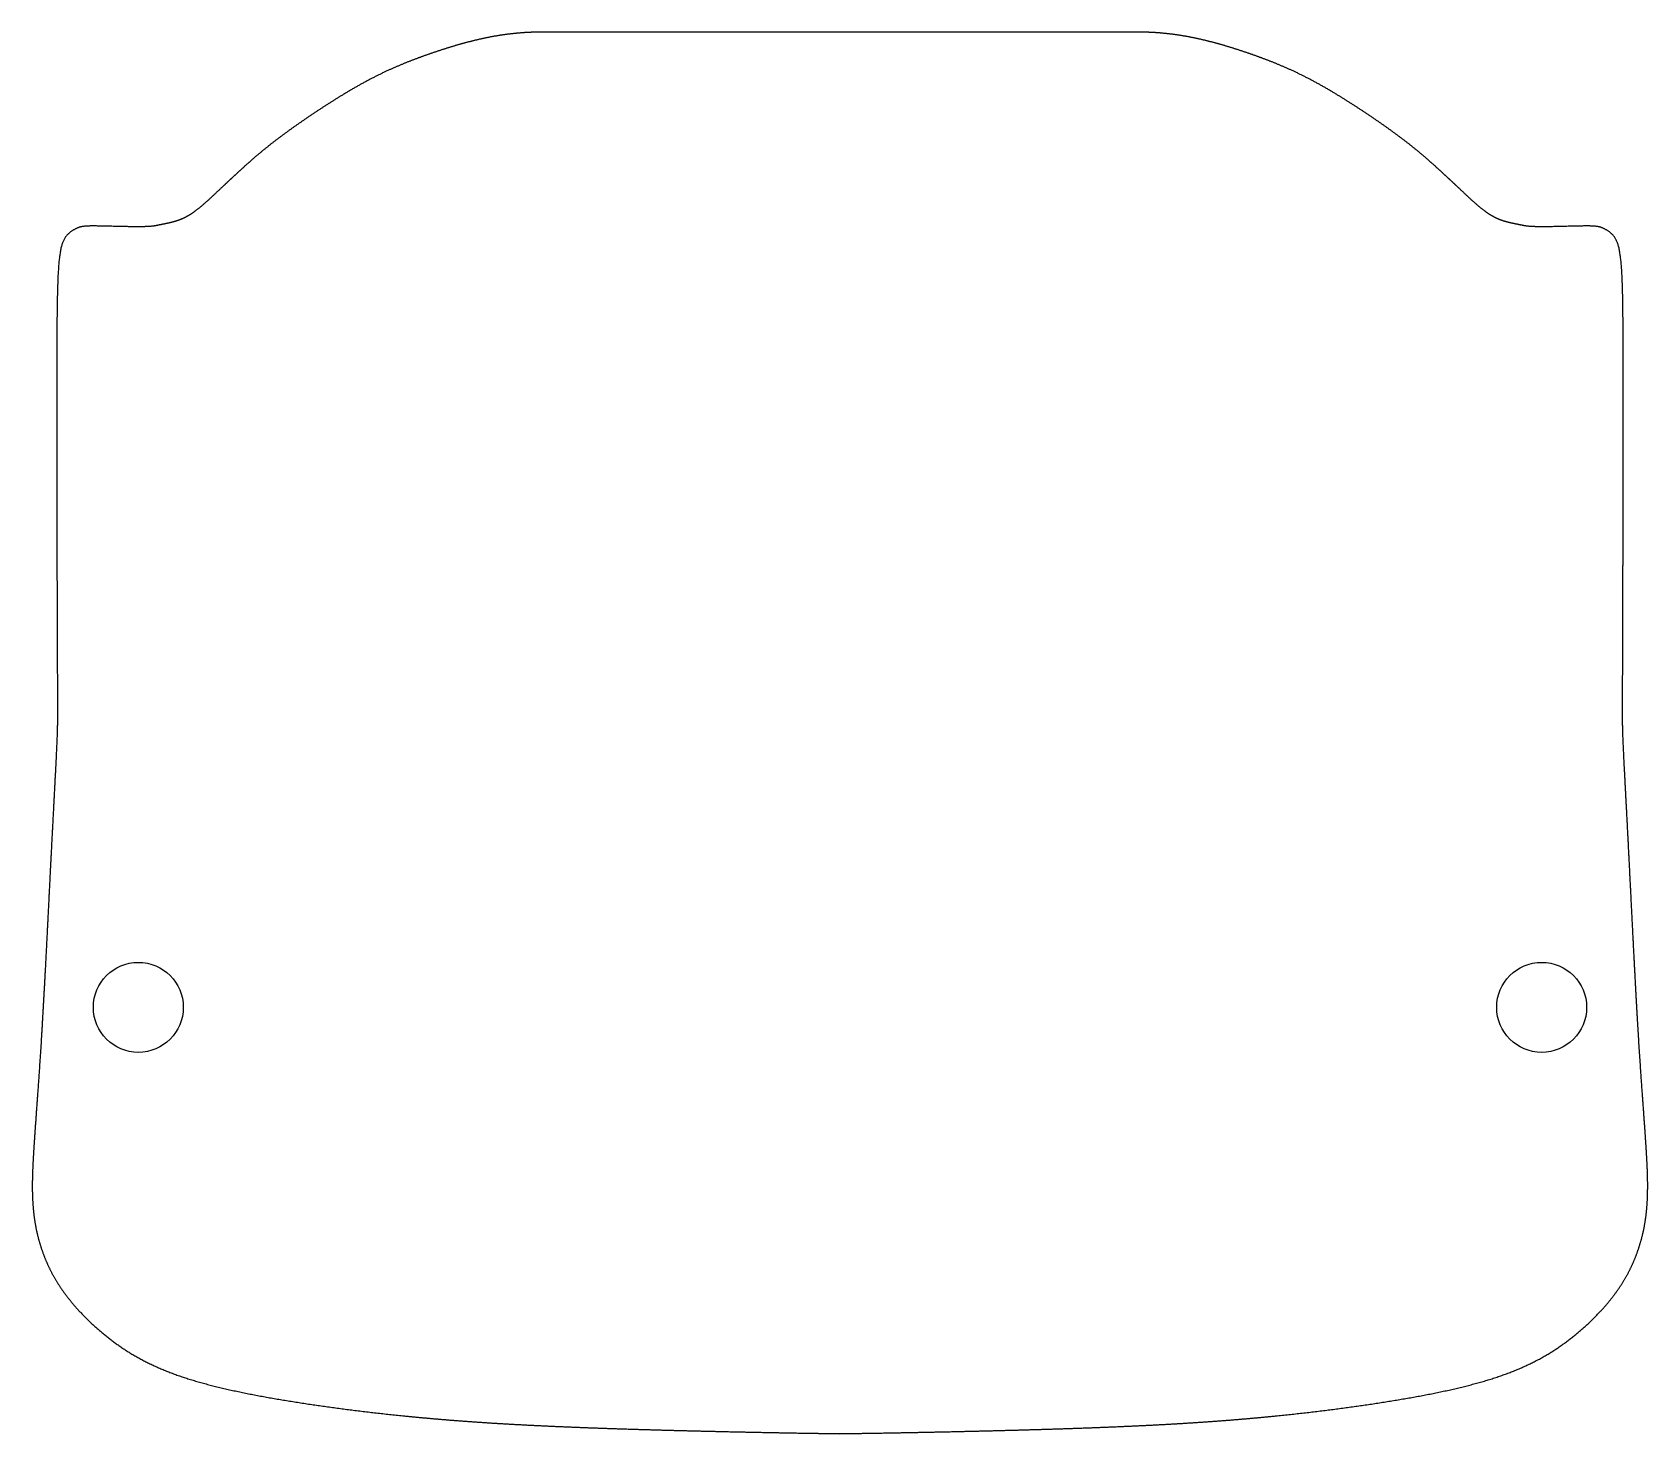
# Model space of a CAD drawing. Header units: millimetres. Extents: x -362 to -110, y -218 to 0.
import ezdxf

# ---------------------------------------------------------------- set-up
doc = ezdxf.new("R2010")
doc.units = ezdxf.units.MM
doc.layers.get('0').update_dxf_attribs({"linetype": 'CONTINUOUS'})

msp = doc.modelspace()

# ---------------------------------------------------------------- linework, layer by layer
msp.add_line((-188.19, 0), (-284.22, 0))
for centre in [(-345.43, -151.7), (-126.98, -151.7)]:
    msp.add_circle(centre, 7)
for points in [[(-284.22, 0), (-284.61, -0.01), (-285.4, -0.05), (-286.58, -0.14), (-288.15, -0.31), (-290.14, -0.62), (-292.12, -1.02), (-294.11, -1.51), (-296.09, -2.06), (-298.03, -2.66), (-299.95, -3.31), (-301.82, -3.97), (-303.67, -4.68), (-305.52, -5.45), (-307.41, -6.31), (-309.38, -7.3), (-311.43, -8.42), (-313.55, -9.67), (-315.68, -11), (-317.77, -12.36), (-319.76, -13.71), (-321.61, -15), (-323.32, -16.25), (-324.93, -17.48), (-326.48, -18.74), (-328.05, -20.08), (-329.65, -21.53), (-331.27, -23.04), (-332.87, -24.55), (-334.38, -25.97), (-335.76, -27.2), (-337.02, -28.19), (-338.24, -28.91), (-339.49, -29.4), (-340.74, -29.7), (-341.81, -29.9), (-342.53, -30.05), (-343.16, -30.19), (-344.37, -30.26), (-346.43, -30.26), (-348.98, -30.2), (-351.46, -30.13), (-353.31, -30.11), (-354.31, -30.2), (-354.87, -30.4), (-355.54, -30.75), (-356.3, -31.24), (-356.92, -31.93), (-357.34, -32.88), (-357.62, -34.14), (-357.81, -35.73), (-357.94, -37.62), (-358.02, -39.76), (-358.07, -42.13), (-358.1, -44.73), (-358.12, -47.58), (-358.12, -50.73), (-358.12, -54.21), (-358.11, -58.07), (-358.11, -62.29), (-358.1, -66.87), (-358.1, -71.71), (-358.1, -76.69), (-358.1, -81.67), (-358.09, -86.48), (-358.08, -90.97), (-358.07, -95.01), (-358.05, -98.49), (-358.03, -101.37), (-358.02, -103.7), (-358.01, -105.57), (-358.02, -107.2), (-358.06, -108.82), (-358.13, -110.65), (-358.23, -112.85), (-358.37, -115.49), (-358.53, -118.6), (-358.72, -122.14), (-358.92, -126.04), (-359.14, -130.19), (-359.35, -134.5), (-359.57, -138.88), (-359.79, -143.25), (-360.02, -147.54), (-360.25, -151.71), (-360.48, -155.73), (-360.72, -159.56), (-360.97, -163.19), (-361.21, -166.61), (-361.45, -169.81), (-361.66, -172.79), (-361.83, -175.54), (-361.94, -178.06), (-361.96, -180.36), (-361.87, -182.45), (-361.68, -184.36), (-361.38, -186.12), (-360.99, -187.77), (-360.5, -189.36), (-359.92, -190.92), (-359.21, -192.49), (-358.36, -194.07), (-357.32, -195.68), (-356.09, -197.31), (-354.69, -198.94), (-353.12, -200.53), (-351.43, -202.06), (-349.64, -203.51), (-347.77, -204.84), (-345.8, -206.06), (-343.71, -207.16), (-341.47, -208.16), (-339.07, -209.06), (-336.49, -209.88), (-333.74, -210.62), (-330.83, -211.3), (-327.79, -211.93), (-324.67, -212.5), (-321.5, -213.03), (-318.3, -213.52), (-315.1, -213.97), (-311.91, -214.39), (-308.72, -214.77), (-305.53, -215.12), (-302.32, -215.44), (-299.08, -215.74), (-295.79, -216), (-292.46, -216.24), (-289.05, -216.46), (-285.59, -216.65), (-282.06, -216.82), (-278.48, -216.98), (-274.83, -217.12), (-271.14, -217.25), (-267.4, -217.36), (-263.62, -217.47), (-259.8, -217.57), (-255.95, -217.66), (-252.06, -217.75), (-248.15, -217.83), (-244.2, -217.9), (-241.02, -217.96), (-238.62, -217.99), (-237.01, -218.02), (-236.21, -218.03)], [(-236.21, -218.03), (-235.4, -218.02), (-233.79, -217.99), (-231.39, -217.96), (-228.21, -217.9), (-224.27, -217.83), (-220.35, -217.75), (-216.46, -217.66), (-212.61, -217.57), (-208.79, -217.47), (-205.01, -217.36), (-201.27, -217.25), (-197.58, -217.12), (-193.94, -216.98), (-190.35, -216.82), (-186.82, -216.65), (-183.36, -216.46), (-179.96, -216.24), (-176.62, -216), (-173.33, -215.74), (-170.09, -215.44), (-166.88, -215.12), (-163.69, -214.77), (-160.5, -214.39), (-157.31, -213.97), (-154.11, -213.52), (-150.91, -213.03), (-147.74, -212.5), (-144.62, -211.93), (-141.58, -211.3), (-138.68, -210.62), (-135.92, -209.88), (-133.34, -209.06), (-130.94, -208.16), (-128.7, -207.16), (-126.61, -206.06), (-124.64, -204.84), (-122.77, -203.51), (-120.98, -202.06), (-119.29, -200.53), (-117.73, -198.94), (-116.32, -197.31), (-115.09, -195.68), (-114.05, -194.07), (-113.2, -192.49), (-112.49, -190.92), (-111.91, -189.36), (-111.42, -187.77), (-111.03, -186.12), (-110.73, -184.36), (-110.54, -182.45), (-110.46, -180.36), (-110.47, -178.06), (-110.58, -175.54), (-110.75, -172.79), (-110.96, -169.81), (-111.2, -166.61), (-111.44, -163.19), (-111.69, -159.56), (-111.93, -155.73), (-112.17, -151.71), (-112.39, -147.54), (-112.62, -143.25), (-112.84, -138.88), (-113.06, -134.5), (-113.28, -130.19), (-113.49, -126.04), (-113.69, -122.14), (-113.88, -118.6), (-114.04, -115.49), (-114.18, -112.85), (-114.28, -110.65), (-114.35, -108.82), (-114.39, -107.2), (-114.4, -105.57), (-114.39, -103.7), (-114.38, -101.37), (-114.36, -98.49), (-114.34, -95.01), (-114.33, -90.97), (-114.32, -86.48), (-114.32, -81.67), (-114.31, -76.69), (-114.31, -71.71), (-114.31, -66.87), (-114.3, -62.29), (-114.3, -58.07), (-114.3, -54.21), (-114.29, -50.73), (-114.3, -47.58), (-114.31, -44.73), (-114.34, -42.13), (-114.39, -39.76), (-114.47, -37.62), (-114.6, -35.73), (-114.79, -34.14), (-115.07, -32.88), (-115.5, -31.93), (-116.11, -31.24), (-116.87, -30.75), (-117.54, -30.4), (-118.1, -30.2), (-119.1, -30.11), (-120.95, -30.13), (-123.43, -30.2), (-125.98, -30.26), (-128.04, -30.26), (-129.25, -30.19), (-129.89, -30.05), (-130.6, -29.9), (-131.67, -29.7), (-132.93, -29.4), (-134.17, -28.91), (-135.4, -28.19), (-136.66, -27.2), (-138.03, -25.97), (-139.54, -24.55), (-141.14, -23.04), (-142.76, -21.53), (-144.36, -20.08), (-145.93, -18.74), (-147.48, -17.48), (-149.09, -16.25), (-150.8, -15), (-152.65, -13.71), (-154.64, -12.36), (-156.73, -11), (-158.86, -9.67), (-160.98, -8.42), (-163.03, -7.3), (-165, -6.31), (-166.89, -5.45), (-168.74, -4.68), (-170.59, -3.97), (-172.46, -3.31), (-174.38, -2.66), (-176.32, -2.06), (-178.3, -1.51), (-180.29, -1.02), (-182.28, -0.62), (-184.26, -0.31), (-185.84, -0.14), (-187.01, -0.05), (-187.8, -0.01), (-188.19, 0)]]:
    msp.add_open_spline(points, degree=5)

doc.saveas('drawing.dxf')
